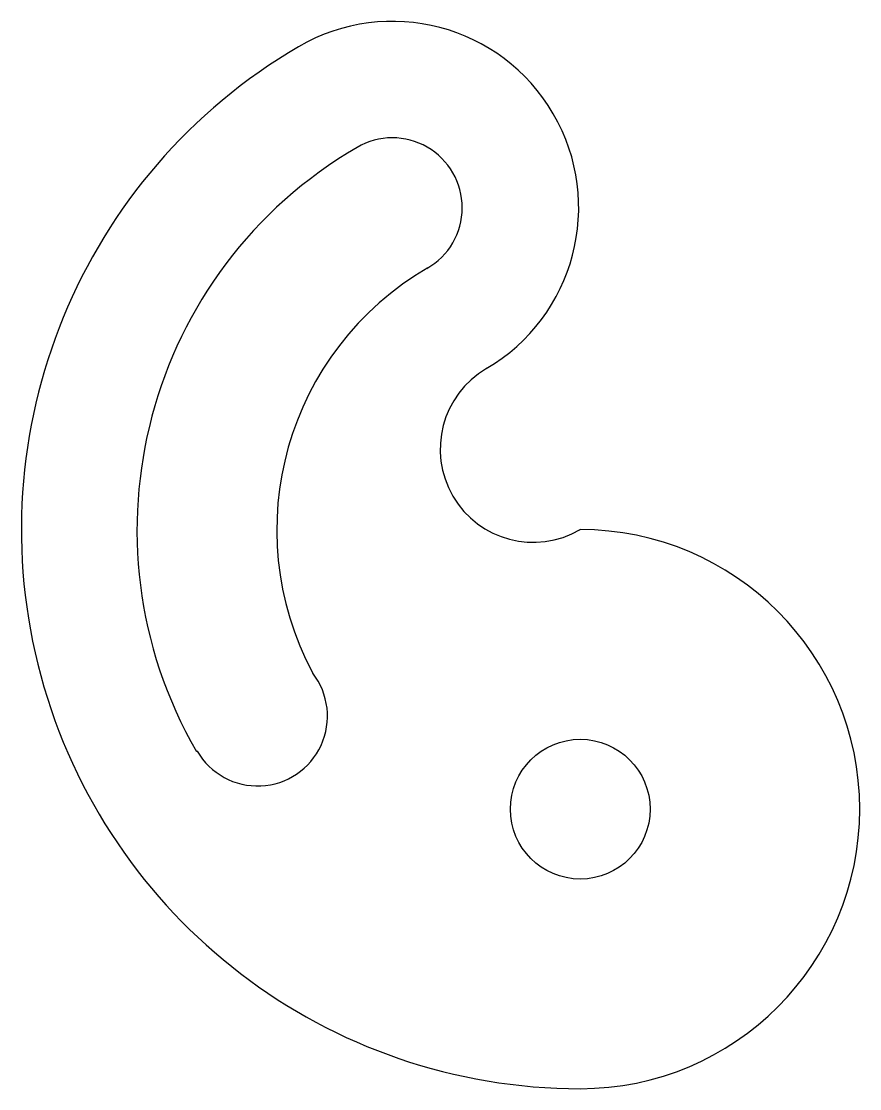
# Model space of a CAD drawing. Header units: inches. Extents: x -33 to 57, y -25 to 90.
import ezdxf

# ---------------------------------------------------------------- set-up
doc = ezdxf.new("R2010")
doc.units = ezdxf.units.IN
doc.header["$MEASUREMENT"] = 0

msp = doc.modelspace()

# ---------------------------------------------------------------- linework, layer by layer
for p, q in [((3.15, 76.29), (3.15, 76.29)), ((10.71, 63.33), (10.71, 63.33)), ((27.1, 35.26), (27.02, 35.22)), ((-14.03, 11.5), (-14.11, 11.46))]:
    msp.add_line(p, q)
msp.add_circle((27.1, 5.26), 7.5)
for centre, radius, start, end in [((6.93, 69.81), 20, 300.267, 120.267), ((27.1, 35.26), 60, 120.267, 270), ((6.93, 69.81), 7.5, 299.7018, 120.267), ((27.02, 35.22), 47.5, 120.1636, 210.0215), ((27.02, 35.22), 32.5, 120.0421, 208.2232), ((22.06, 43.9), 10, 120.267, 300.267), ((27.1, 5.26), 30, 270, 90), ((-7.54, 15.25), 7.5, 210.0215, 37.8372)]:
    msp.add_arc(centre, radius, start, end)

doc.saveas('drawing.dxf')
